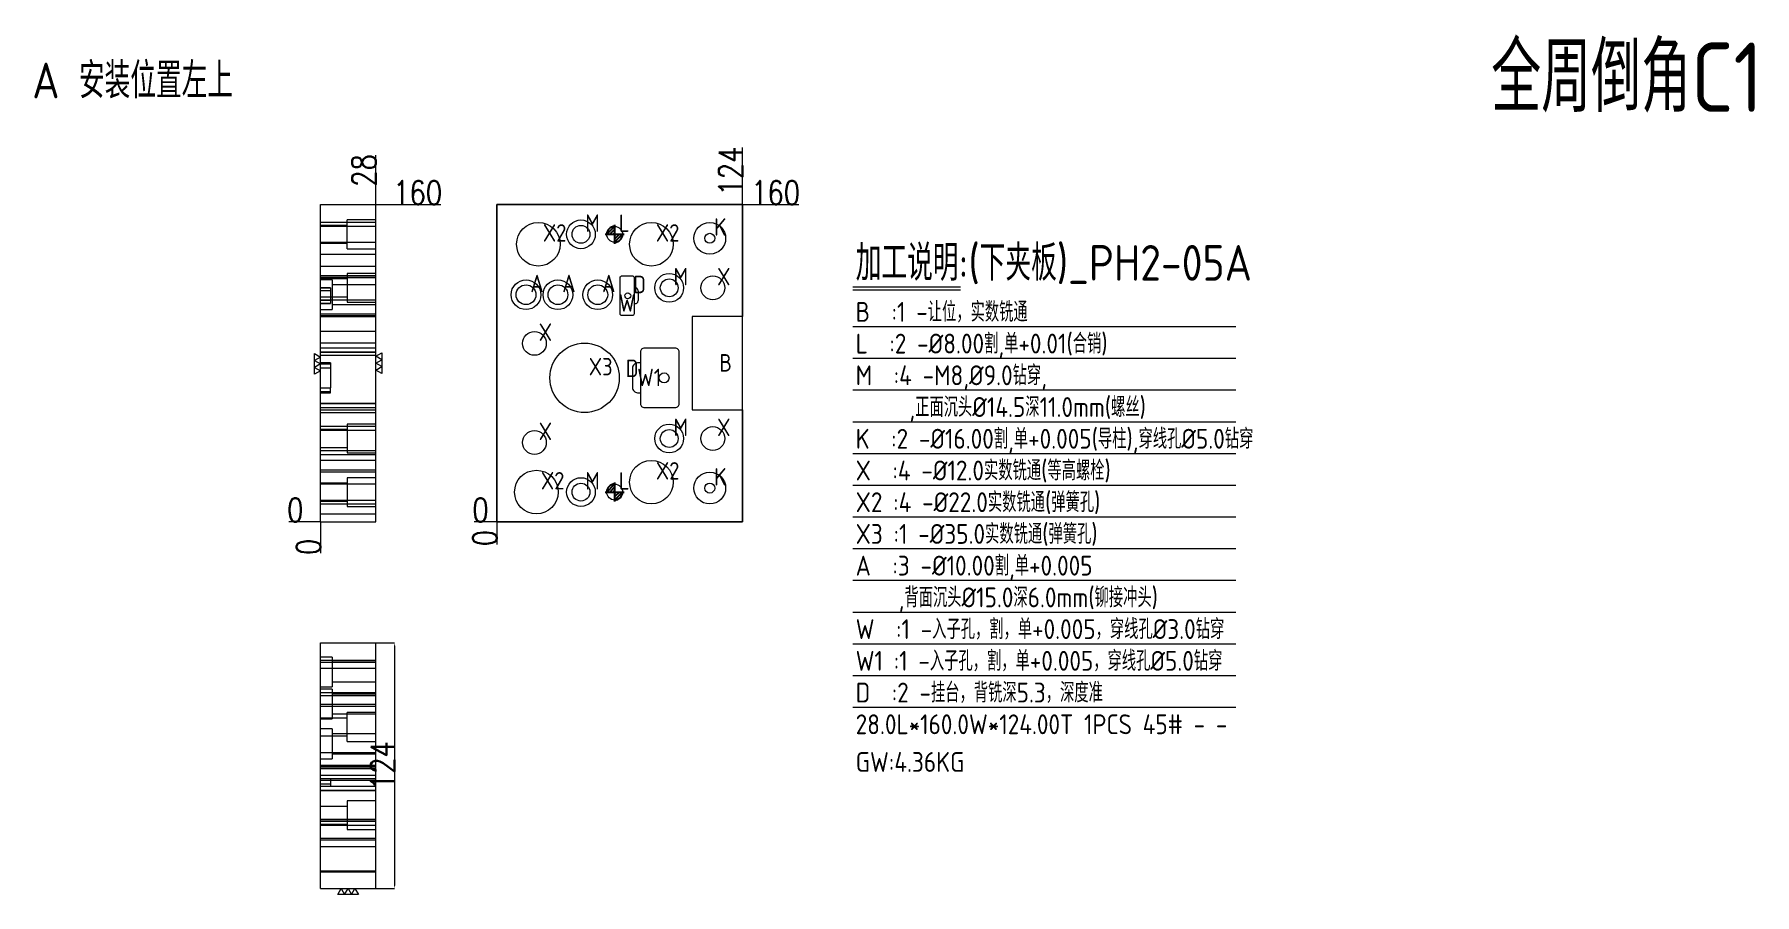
# Model space of a CAD drawing. Header units: millimetres. Extents: x 8291 to 9159, y 23781 to 24215.
import ezdxf

# ---------------------------------------------------------------- set-up
doc = ezdxf.new("R2010")
doc.units = ezdxf.units.MM
doc.linetypes.add('DASHED', pattern=[0])
doc.layers.add('DIE', color=20, linetype='Continuous', lineweight=20)
doc.layers.add('DIM', color=4, linetype='Continuous', lineweight=20)
doc.layers.add('PH2', color=7, linetype='Continuous')
doc.layers.add('PH2_W', color=1, linetype='Continuous')
doc.styles.add('gbenor', font='gbenor.shx', dxfattribs={"bigfont": 'gbcbig.shx'})
doc.styles.add('TXT', font='txt.shx', dxfattribs={"width": 0.8, "bigfont": 'ctxt.shx'})
doc.dimstyles.new('零件', dxfattribs={"dimscale": 1.5, "dimtxt": 8, "dimasz": 1, "dimexe": 0, "dimexo": 0, "dimgap": 0, "dimtad": 1, "dimtxsty": 'TXT', "dimcen": 0, "dimclrd": 252, "dimclre": 252, "dimclrt": 4, "dimazin": 3, "dimtp": 0.001, "dimtm": 0.001, "dimtfac": 1, "dimtmove": 0, "dimatfit": 3, "dimlwd": 5, "dimlwe": 5})

# ---------------------------------------------------------------- blocks, each defined once
blk = doc.blocks.new('*D1109')
at = {"layer": 'Defpoints', "color": 0}
for p in [(8463.41, 24129.21), (8472.86, 24129.21), (8435.41, 23969.21)]:
    blk.add_point(p, dxfattribs=at)
at = {"layer": 'DIM', "color": 252, "lineweight": 5}
blk.add_line((8463.41, 24129.21), (8496.17, 24129.21), dxfattribs=at)
at = {"layer": 'DIM', "color": 4, "lineweight": 5, "insert": (8484.51, 24135.21), "char_height": 12, "attachment_point": 5, "style": 'TXT'}
blk.add_mtext('160', dxfattribs=at)
blk = doc.blocks.new('*D1110')
at = {"layer": 'Defpoints', "color": 0}
for p in [(8425.96, 23969.21), (8435.41, 23969.21), (8435.41, 23969.21)]:
    blk.add_point(p, dxfattribs=at)
at = {"layer": 'DIM', "color": 252, "lineweight": 5}
blk.add_line((8435.41, 23969.21), (8419.56, 23969.21), dxfattribs=at)
at = {"layer": 'DIM', "color": 4, "lineweight": 5, "insert": (8422.76, 23975.21), "char_height": 12, "attachment_point": 5, "style": 'TXT'}
blk.add_mtext('0', dxfattribs=at)
blk = doc.blocks.new('*D1111')
at = {"layer": 'Defpoints', "color": 0}
for p in [(8435.41, 23969.21), (8435.41, 23969.21), (8435.41, 23959.76)]:
    blk.add_point(p, dxfattribs=at)
at = {"layer": 'DIM', "color": 252, "lineweight": 5}
blk.add_line((8435.41, 23969.21), (8435.41, 23953.36), dxfattribs=at)
at = {"layer": 'DIM', "color": 4, "lineweight": 5, "insert": (8429.41, 23956.56), "char_height": 12, "attachment_point": 5, "rotation": 90, "style": 'TXT'}
blk.add_mtext('0', dxfattribs=at)
blk = doc.blocks.new('*D1112')
at = {"layer": 'Defpoints', "color": 0}
for p in [(8463.41, 24138.66), (8463.41, 24129.21), (8435.41, 23969.21)]:
    blk.add_point(p, dxfattribs=at)
at = {"layer": 'DIM', "color": 252, "lineweight": 5}
blk.add_line((8463.41, 24129.21), (8463.41, 24154.2), dxfattribs=at)
at = {"layer": 'DIM', "color": 4, "lineweight": 5, "insert": (8457.41, 24146.43), "char_height": 12, "attachment_point": 5, "rotation": 90, "style": 'TXT'}
blk.add_mtext('28', dxfattribs=at)
blk = doc.blocks.new('*D1113')
at = {"layer": 'Defpoints', "color": 0}
for p in [(8463.41, 23908.21), (8463.41, 23784.21), (8472.86, 23784.21)]:
    blk.add_point(p, dxfattribs=at)
at = {"layer": 'DIM', "color": 252, "lineweight": 5}
for p, q in [((8463.41, 23908.21), (8472.86, 23908.21)), ((8472.86, 23906.71), (8472.86, 23785.71)), ((8463.41, 23784.21), (8472.86, 23784.21))]:
    blk.add_line(p, q, dxfattribs=at)
at = {"layer": 'DIM', "color": 252}
for points in [[(8473.11, 23906.71), (8472.61, 23906.71), (8472.86, 23908.21)], [(8472.61, 23785.71), (8473.11, 23785.71), (8472.86, 23784.21)]]:
    blk.add_solid(points, dxfattribs=at)
at = {"layer": 'DIM', "color": 4, "lineweight": 5, "insert": (8466.86, 23846.21), "char_height": 12, "attachment_point": 5, "rotation": 90, "style": 'TXT'}
blk.add_mtext('124', dxfattribs=at)
blk = doc.blocks.new('*D1114')
at = {"layer": 'Defpoints', "color": 0}
for p in [(8648.41, 24129.21), (8653.41, 24129.21), (8524.41, 23969.21)]:
    blk.add_point(p, dxfattribs=at)
at = {"layer": 'DIM', "color": 252, "lineweight": 5}
blk.add_line((8648.41, 24129.21), (8676.72, 24129.21), dxfattribs=at)
at = {"layer": 'DIM', "color": 4, "lineweight": 5, "insert": (8665.06, 24135.21), "char_height": 12, "attachment_point": 5, "style": 'TXT'}
blk.add_mtext('160', dxfattribs=at)
blk = doc.blocks.new('*D1115')
at = {"layer": 'Defpoints', "color": 0}
for p in [(8519.41, 23969.21), (8524.41, 23969.21), (8524.41, 23969.21)]:
    blk.add_point(p, dxfattribs=at)
at = {"layer": 'DIM', "color": 252, "lineweight": 5}
blk.add_line((8524.41, 23969.21), (8513.01, 23969.21), dxfattribs=at)
at = {"layer": 'DIM', "color": 4, "lineweight": 5, "insert": (8516.21, 23975.21), "char_height": 12, "attachment_point": 5, "style": 'TXT'}
blk.add_mtext('0', dxfattribs=at)
blk = doc.blocks.new('*D1116')
at = {"layer": 'Defpoints', "color": 0}
for p in [(8524.41, 23969.21), (8524.41, 23969.21), (8524.41, 23964.21)]:
    blk.add_point(p, dxfattribs=at)
at = {"layer": 'DIM', "color": 252, "lineweight": 5}
blk.add_line((8524.41, 23969.21), (8524.41, 23957.81), dxfattribs=at)
at = {"layer": 'DIM', "color": 4, "lineweight": 5, "insert": (8518.41, 23961.01), "char_height": 12, "attachment_point": 5, "rotation": 90, "style": 'TXT'}
blk.add_mtext('0', dxfattribs=at)
blk = doc.blocks.new('*D1117')
at = {"layer": 'Defpoints', "color": 0}
for p in [(8648.41, 24134.21), (8648.41, 24129.21), (8524.41, 23969.21)]:
    blk.add_point(p, dxfattribs=at)
at = {"layer": 'DIM', "color": 252, "lineweight": 5}
blk.add_line((8648.41, 24129.21), (8648.41, 24157.98), dxfattribs=at)
at = {"layer": 'DIM', "color": 4, "lineweight": 5, "insert": (8642.41, 24146.09), "char_height": 12, "attachment_point": 5, "rotation": 90, "style": 'TXT'}
blk.add_mtext('124', dxfattribs=at)
blk = doc.blocks.new('pg_hx_L0')
at = {"color": 230}
for p, q in [((-0.6, 0), (0.6, 0)), ((-0.5, 0), (0, 0.5)), ((-0.3, 0), (0, 0.3)), ((-0.1, 0), (0, 0.1)), ((0, 0.6), (0, -0.6)), ((0.1, 0), (0, -0.1)), ((0.5, 0), (0, -0.5)), ((0.3, 0), (0, -0.3))]:
    blk.add_line(p, q, dxfattribs=at)
for start, end in [(90, 180), (270, 0)]:
    blk.add_arc((0, 0), 0.5, start, end, dxfattribs=at)
blk = doc.blocks.new('pg_hx_LLL0')
blk.add_blockref('pg_hx_L0', (0, 0))

msp = doc.modelspace()

# ---------------------------------------------------------------- linework, layer by layer
at = {"layer": 'DIE', "color": 1, "linetype": 'Continuous', "lineweight": 5}
for points in [[(8432.407, 24054.027), (8435.407, 24052.295), (8432.407, 24050.562), (8435.407, 24048.83), (8432.407, 24047.098), (8435.407, 24045.366), (8432.407, 24043.634), (8432.407, 24054.027)], [(8466.407, 24044.01), (8463.407, 24045.742), (8466.407, 24047.474), (8463.407, 24049.206), (8466.407, 24050.938), (8463.407, 24052.67), (8466.407, 24054.402), (8466.407, 24044.01)], [(8444.211, 23781.206), (8445.943, 23784.206), (8447.675, 23781.206), (8449.407, 23784.206), (8451.139, 23781.206), (8452.871, 23784.206), (8454.603, 23781.206), (8444.211, 23781.206)]]:
    msp.add_lwpolyline(points, close=True, dxfattribs=at)
at = {"layer": 'DIM', "color": 8, "linetype": 'Continuous', "lineweight": 5}
for p, q in [((8703.957, 24087.706), (8758.389, 24087.706)), ((8703.957, 24086.206), (8758.389, 24086.206)), ((8703.957, 24067.706), (8897.301, 24067.706)), ((8703.957, 24051.706), (8897.301, 24051.706)), ((8703.957, 24035.706), (8897.301, 24035.706)), ((8703.957, 24019.706), (8897.301, 24019.706)), ((8703.957, 24003.706), (8897.301, 24003.706)), ((8703.957, 23987.706), (8897.301, 23987.706)), ((8703.957, 23971.706), (8897.301, 23971.706)), ((8703.957, 23955.706), (8897.301, 23955.706)), ((8703.957, 23939.706), (8897.301, 23939.706)), ((8703.957, 23923.706), (8897.301, 23923.706)), ((8703.957, 23907.706), (8897.301, 23907.706)), ((8703.957, 23891.706), (8897.301, 23891.706)), ((8703.957, 23875.706), (8897.301, 23875.706))]:
    msp.add_line(p, q, dxfattribs=at)
at = {"layer": 'DIM', "color": 252, "linetype": 'DASHED', "lineweight": 5}
msp.add_lwpolyline([(8524.407, 24129.206), (8524.407, 23969.206), (8648.407, 23969.206), (8648.407, 24129.206)], close=True, dxfattribs=at)
at = {"layer": 'PH2', "color": 2, "linetype": 'Continuous', "lineweight": 5}
for p, q in [((8435.407, 23969.206), (8435.407, 24129.206)), ((8463.407, 23969.206), (8463.407, 24129.206)), ((8524.407, 24129.206), (8648.407, 24129.206)), ((8524.407, 23969.206), (8524.407, 24129.206)), ((8648.407, 24129.206), (8648.407, 24072.706)), ((8622.907, 24072.706), (8622.907, 24025.706)), ((8648.407, 24072.706), (8622.907, 24072.706)), ((8622.907, 24025.706), (8648.407, 24025.706)), ((8648.407, 24025.706), (8648.407, 23969.206)), ((8648.407, 23969.206), (8524.407, 23969.206)), ((8435.407, 23784.206), (8435.407, 23908.206)), ((8463.407, 23784.206), (8463.407, 23908.206)), ((8435.407, 23784.206), (8463.407, 23784.206))]:
    msp.add_line(p, q, dxfattribs=at)
at = {"layer": 'PH2', "color": 135, "linetype": 'Continuous', "lineweight": 5}
for p, q in [((8435.407, 24129.206), (8463.407, 24129.206)), ((8435.407, 23969.206), (8463.407, 23969.206)), ((8435.407, 23908.206), (8463.407, 23908.206))]:
    msp.add_line(p, q, dxfattribs=at)
at = {"layer": 'PH2', "color": 31, "linetype": 'DASHED', "lineweight": 5, "ltscale": 0.422819}
for p, q in [((8463.407, 24120.207), (8435.407, 24120.207)), ((8448.907, 24118.709), (8435.407, 24118.709)), ((8463.407, 24121.456), (8448.907, 24121.456)), ((8448.907, 24106.956), (8448.907, 24121.456)), ((8435.407, 24109.702), (8448.907, 24109.702)), ((8448.907, 24106.956), (8463.407, 24106.956)), ((8435.407, 24098.204), (8463.407, 24098.204)), ((8463.407, 24093.207), (8435.407, 24093.207)), ((8448.907, 24091.706), (8435.407, 24091.706)), ((8441.407, 24091.23), (8435.407, 24091.23)), ((8441.407, 24091.23), (8441.407, 24083.73)), ((8463.407, 24094.456), (8448.907, 24094.456)), ((8448.907, 24094.456), (8448.907, 24087.206)), ((8435.407, 24082.706), (8448.907, 24082.706)), ((8435.407, 24081.204), (8463.407, 24081.204)), ((8441.407, 24083.73), (8441.407, 24076.23)), ((8448.907, 24087.206), (8448.907, 24079.956)), ((8435.407, 24076.23), (8441.407, 24076.23)), ((8435.407, 24072.706), (8463.407, 24072.706)), ((8448.907, 24079.956), (8463.407, 24079.956)), ((8463.407, 24059.332), (8435.407, 24059.332)), ((8435.407, 24025.706), (8463.407, 24025.706)), ((8435.407, 24024.329), (8463.407, 24024.329)), ((8463.407, 24017.207), (8435.407, 24017.207)), ((8448.907, 24015.706), (8435.407, 24015.706)), ((8463.407, 24018.456), (8448.907, 24018.456)), ((8448.907, 24018.456), (8448.907, 24011.206)), ((8448.907, 24011.206), (8448.907, 24003.956)), ((8435.407, 24006.706), (8448.907, 24006.706)), ((8435.407, 24005.204), (8463.407, 24005.204)), ((8448.907, 24003.956), (8463.407, 24003.956)), ((8463.407, 24000.207), (8435.407, 24000.207)), ((8463.407, 23995.207), (8435.407, 23995.207)), ((8448.907, 23988.709), (8435.407, 23988.709)), ((8463.407, 23991.456), (8448.907, 23991.456)), ((8448.907, 23991.456), (8448.907, 23976.956)), ((8435.407, 23979.702), (8448.907, 23979.702)), ((8435.407, 23978.204), (8463.407, 23978.204)), ((8448.907, 23976.956), (8463.407, 23976.956)), ((8435.407, 23973.204), (8463.407, 23973.204)), ((8441.407, 23900.956), (8435.407, 23900.956)), ((8463.407, 23899.207), (8435.407, 23899.207)), ((8441.407, 23900.956), (8441.407, 23885.956)), ((8463.407, 23898.207), (8435.407, 23898.207)), ((8435.407, 23885.956), (8441.407, 23885.956)), ((8441.407, 23884.856), (8435.407, 23884.856)), ((8463.407, 23881.407), (8435.407, 23881.407)), ((8441.407, 23884.856), (8441.407, 23869.856)), ((8435.407, 23877.204), (8463.407, 23877.204)), ((8435.407, 23876.204), (8463.407, 23876.204)), ((8463.407, 23872.986), (8448.907, 23872.986)), ((8448.907, 23858.486), (8448.907, 23872.986)), ((8448.907, 23870.239), (8435.407, 23870.239)), ((8435.407, 23869.856), (8441.407, 23869.856)), ((8441.407, 23864.756), (8435.407, 23864.756)), ((8441.407, 23864.756), (8441.407, 23849.756)), ((8435.407, 23861.232), (8448.907, 23861.232)), ((8448.907, 23858.486), (8463.407, 23858.486)), ((8435.407, 23849.756), (8441.407, 23849.756)), ((8435.407, 23846.404), (8463.407, 23846.404)), ((8463.407, 23841.207), (8435.407, 23841.207)), ((8448.907, 23825.706), (8435.407, 23825.706)), ((8463.407, 23828.456), (8448.907, 23828.456)), ((8448.907, 23828.456), (8448.907, 23813.956)), ((8435.407, 23819.204), (8463.407, 23819.204)), ((8435.407, 23816.706), (8448.907, 23816.706)), ((8448.907, 23813.956), (8463.407, 23813.956)), ((8435.407, 23809.706), (8463.407, 23809.706)), ((8463.407, 23805.207), (8435.407, 23805.207)), ((8435.407, 23793.204), (8463.407, 23793.204))]:
    msp.add_line(p, q, dxfattribs=at)
at = {"layer": 'PH2', "color": 155, "linetype": 'DASHED', "lineweight": 5, "ltscale": 0.422819}
for p, q in [((8435.407, 24092.449), (8463.407, 24092.449)), ((8435.407, 24092.449), (8463.407, 24092.449)), ((8440.607, 24085.749), (8435.407, 24085.749)), ((8440.607, 24080.749), (8435.407, 24080.749)), ((8435.407, 24074.049), (8463.407, 24074.049)), ((8435.407, 24074.049), (8463.407, 24074.049)), ((8463.407, 24054.83), (8435.407, 24054.83)), ((8435.407, 24054.83), (8463.407, 24054.83)), ((8435.407, 24046.83), (8440.607, 24046.83)), ((8435.407, 24036.83), (8440.607, 24036.83)), ((8435.407, 24028.83), (8463.407, 24028.83)), ((8463.407, 24028.83), (8435.407, 24028.83)), ((8435.407, 23845.136), (8463.407, 23845.136)), ((8435.407, 23845.136), (8463.407, 23845.136)), ((8435.407, 23839.736), (8463.407, 23839.736)), ((8435.407, 23839.736), (8463.407, 23839.736)), ((8463.407, 23833.706), (8435.407, 23833.706)), ((8435.407, 23833.706), (8463.407, 23833.706)), ((8435.407, 23818.206), (8463.407, 23818.206)), ((8463.407, 23818.206), (8435.407, 23818.206))]:
    msp.add_line(p, q, dxfattribs=at)
at = {"layer": 'PH2', "color": 2, "linetype": 'DASHED', "lineweight": 5, "ltscale": 0.422819}
for p, q in [((8440.607, 24087.249), (8435.407, 24087.249)), ((8440.607, 24087.164), (8440.607, 24087.249)), ((8595.677, 24085.749), (8595.677, 24080.749)), ((8435.407, 24079.249), (8440.607, 24079.249)), ((8440.607, 24079.249), (8440.607, 24079.335)), ((8440.607, 24049.33), (8435.407, 24049.33)), ((8440.607, 24049.33), (8440.607, 24046.83)), ((8440.607, 24046.83), (8440.607, 24036.83)), ((8435.407, 24034.33), (8440.607, 24034.33)), ((8440.607, 24034.33), (8440.607, 24036.83)), ((8435.407, 23839.706), (8440.607, 23839.706)), ((8440.607, 23839.706), (8440.607, 23835.706)), ((8440.607, 23836.936), (8435.407, 23836.936))]:
    msp.add_line(p, q, dxfattribs=at)
at = {"layer": 'PH2', "color": 254, "linetype": 'DASHED', "lineweight": 5, "ltscale": 0.422819}
for p, q in [((8463.407, 24065.207), (8435.407, 24065.207)), ((8435.407, 24053.204), (8463.407, 24053.204)), ((8463.407, 24015.207), (8435.407, 24015.207)), ((8435.407, 24003.204), (8463.407, 24003.204)), ((8463.407, 23895.207), (8435.407, 23895.207)), ((8435.407, 23883.204), (8463.407, 23883.204))]:
    msp.add_line(p, q, dxfattribs=at)
at = {"layer": 'PH2', "color": 1, "linetype": 'Continuous', "lineweight": 5}
for points in [[(8593.677, 24074.049, -0.4142136), (8592.877, 24073.249), (8587.477, 24073.249, -0.4142136), (8586.677, 24074.049), (8586.677, 24092.449, -0.4142136), (8587.477, 24093.249), (8592.877, 24093.249, -0.4142136), (8593.677, 24092.449)], [(8614.407, 24026.83, 0.4142136), (8616.407, 24028.83), (8616.407, 24054.83, 0.4142136), (8614.407, 24056.83), (8598.907, 24056.83, 0.4142136), (8596.907, 24054.83), (8596.907, 24028.83, 0.4142136), (8598.907, 24026.83)]]:
    msp.add_lwpolyline(points, format="xyb", close=True, dxfattribs=at)
at = {"layer": 'PH2', "color": 2, "linetype": 'DASHED', "lineweight": 5, "ltscale": 0.422819}
msp.add_lwpolyline([(8596.907, 24049.33), (8595.407, 24049.33, 0.4142136), (8592.907, 24046.83), (8592.907, 24036.83, 0.4142136), (8595.407, 24034.33), (8596.907, 24034.33)], format="xyb", dxfattribs=at)
at = {"layer": 'PH2', "color": 2, "linetype": 'Continuous', "lineweight": 5}
for centre, radius in [((8545.407, 24109.206), 11.002), ((8566.877, 24114.206), 7.25), ((8602.407, 24109.206), 11.002), ((8611.407, 24087.206), 7.25), ((8633.407, 24087.206), 6.002), ((8543.407, 24059.206), 6.002), ((8568.707, 24041.83), 17.502), ((8543.407, 24009.206), 6.002), ((8611.407, 24011.206), 7.25), ((8633.407, 24011.206), 6.002), ((8544.407, 23984.206), 11.002), ((8602.407, 23989.206), 11.002), ((8566.877, 23984.206), 7.25)]:
    msp.add_circle(centre, radius, dxfattribs=at)
at = {"layer": 'PH2', "color": 42, "linetype": 'Continuous', "lineweight": 5}
for centre, radius in [((8566.877, 24114.206), 4.503), ((8631.877, 24112.205), 2.5), ((8611.407, 24087.206), 4.5), ((8590.507, 24083.206), 1.5), ((8608.807, 24041.806), 2.5), ((8611.407, 24011.206), 4.5), ((8566.877, 23984.206), 4.503), ((8631.877, 23986.205), 2.5)]:
    msp.add_circle(centre, radius, dxfattribs=at)
at = {"layer": 'PH2', "color": 1, "linetype": 'Continuous', "lineweight": 5}
for centre, radius in [((8583.877, 24114.206), 4), ((8631.877, 24112.206), 8), ((8539.157, 24083.73), 5), ((8555.257, 24083.73), 5), ((8575.357, 24083.73), 5), ((8631.877, 23986.206), 8), ((8583.877, 23984.206), 4)]:
    msp.add_circle(centre, radius, dxfattribs=at)
at = {"layer": 'PH2', "color": 30, "linetype": 'DASHED', "lineweight": 5, "ltscale": 0.422819}
for centre in [(8539.157, 24083.73), (8555.257, 24083.73), (8575.357, 24083.73)]:
    msp.add_circle(centre, 7.5, dxfattribs=at)
at = {"layer": 'PH2', "color": 2, "linetype": 'DASHED', "lineweight": 5, "ltscale": 0.422819}
for centre, start, end in [((8594.177, 24085.749), 0, 109.471221), ((8594.177, 24080.749), 250.528779, 0)]:
    msp.add_arc(centre, 1.5, start, end, dxfattribs=at)
at = {"layer": 'PH2_W', "color": 1, "linetype": 'DASHED', "lineweight": 5, "ltscale": 0.422819}
for p, q in [((8463.407, 24120.206), (8435.407, 24120.206)), ((8463.407, 24118.206), (8435.407, 24118.206)), ((8435.407, 24110.206), (8463.407, 24110.206)), ((8435.407, 24104.205), (8463.407, 24104.205)), ((8435.407, 24093.249), (8463.407, 24093.249)), ((8435.407, 24087.164), (8440.607, 24087.164)), ((8440.607, 24087.164), (8440.607, 24079.335)), ((8463.407, 24088.73), (8441.407, 24088.73)), ((8440.607, 24079.335), (8435.407, 24079.335)), ((8435.407, 24073.249), (8463.407, 24073.249)), ((8441.407, 24078.73), (8463.407, 24078.73)), ((8463.407, 24056.83), (8435.407, 24056.83)), ((8435.407, 24048.83), (8440.607, 24048.83)), ((8440.607, 24034.83), (8435.407, 24034.83)), ((8435.407, 24026.83), (8463.407, 24026.83)), ((8463.407, 23994.206), (8435.407, 23994.206)), ((8463.407, 23988.206), (8435.407, 23988.206)), ((8435.407, 23980.206), (8463.407, 23980.206)), ((8435.407, 23978.205), (8463.407, 23978.205)), ((8463.407, 23898.456), (8441.407, 23898.456)), ((8441.407, 23888.456), (8463.407, 23888.456)), ((8463.407, 23882.356), (8441.407, 23882.356)), ((8441.407, 23872.356), (8463.407, 23872.356)), ((8463.407, 23862.256), (8441.407, 23862.256)), ((8463.407, 23852.736), (8435.407, 23852.736)), ((8441.407, 23852.256), (8463.407, 23852.256)), ((8435.407, 23845.936), (8463.407, 23845.936)), ((8435.407, 23844.736), (8463.407, 23844.736)), ((8435.407, 23838.936), (8463.407, 23838.936)), ((8463.407, 23835.706), (8435.407, 23835.706)), ((8435.407, 23816.206), (8463.407, 23816.206)), ((8463.407, 23808.736), (8435.407, 23808.736)), ((8435.407, 23792.735), (8463.407, 23792.735))]:
    msp.add_line(p, q, dxfattribs=at)

# ---------------------------------------------------------------- block references
at = {"layer": 'PH2', "lineweight": 5, "ltscale": 0.422819, "xscale": 8, "yscale": 8, "zscale": 8}
for p in [(8583.877, 24114.206), (8583.877, 23984.206)]:
    msp.add_blockref('pg_hx_LLL0', p, dxfattribs=at)

# ---------------------------------------------------------------- texts
at = {"layer": 'DIM', "color": 6, "lineweight": 5, "style": 'gbenor'}
msp.add_text('全周倒角C1', height=35, dxfattribs=at).set_placement((9026.061, 24175.926))
at = {"layer": 'DIM', "color": 21, "lineweight": 5, "style": 'gbenor'}
msp.add_text('A 安装位置左上', height=18, dxfattribs=at).set_placement((8290.068, 24182.783))
at = {"layer": 'DIM', "color": 4, "lineweight": 5, "style": 'gbenor'}
for s, height, p in [('M', 8.8, (8569.047, 24115.483)), ('L', 8.8, (8585.982, 24115.45)), ('X2', 8.8, (8547.652, 24110.52)), ('X2', 8.8, (8604.652, 24110.52)), ('K', 8.8, (8634.062, 24113.49)), ('加工说明:(下夹板)_PH2-05A', 18, (8705.497, 24090.812)), ('A', 8.8, (8541.332, 24085.01)), ('A', 8.8, (8557.432, 24085.01)), ('A', 8.8, (8577.532, 24085.01)), ('D', 8.8, (8593.175, 24084.498)), ('M', 8.8, (8613.577, 24088.483)), ('X', 8.8, (8635.552, 24088.47)), ('W', 8.8, (8585.995, 24075.209)), ('B  :1 -让位，实数铣通', 10, (8705.457, 24070.098)), ('X', 8.8, (8545.552, 24060.47)), ('X3', 8.8, (8570.813, 24043.076)), ('D', 8.8, (8589.444, 24042.208)), ('W1', 8.8, (8595.266, 24037.635)), ('B', 8.8, (8636.662, 24044.986)), ('M  :4 -M8,%%c9.0钻穿,', 10, (8705.457, 24038.098)), ('     ,正面沉头%%C14.5深11.0mm(螺丝)', 10, (8705.457, 24022.098)), ('M', 8.8, (8613.577, 24012.483)), ('X', 8.8, (8635.552, 24012.47)), ('X', 8.8, (8545.552, 24010.47)), ('X2', 8.8, (8546.652, 23985.52)), ('M', 8.8, (8569.047, 23985.483)), ('L', 8.8, (8585.982, 23985.45)), ('X2', 8.8, (8604.652, 23990.52)), ('K', 8.8, (8634.062, 23987.49)), ('X  :4 -%%C12.0实数铣通(等高螺栓)', 10, (8705.457, 23990.098)), ('X2 :4 -%%C22.0实数铣通(弹簧孔)', 10, (8705.457, 23974.098)), ('X3 :1 -%%C35.0实数铣通(弹簧孔)', 10, (8705.457, 23958.098)), ('    ,背面沉头%%c15.0深6.0mm(铆接冲头)', 10, (8705.457, 23926.098)), ('28.0L*160.0W*124.00T 1PCS 45# - -', 10, (8705.457, 23862.098)), ('GW:4.36KG', 10, (8705.457, 23843.098))]:
    msp.add_text(s, height=height, dxfattribs=at).set_placement(p)
at = {"layer": 'DIM', "color": 1, "lineweight": 5, "style": 'gbenor'}
for s, p in [('L  :2 -%%c8.00割,单+0.01(合销)', (8705.457, 24054.098)), ('K  :2 -%%C16.00割,单+0.005(导柱),穿线孔%%C5.0钻穿', (8705.457, 24006.098)), ('A  :3 -%%c10.00割,单+0.005', (8705.457, 23942.098)), ('W  :1 -入子孔，割，单+0.005，穿线孔%%c3.0钻穿', (8705.457, 23910.098)), ('W1 :1 -入子孔，割，单+0.005，穿线孔%%c5.0钻穿', (8705.457, 23894.098))]:
    msp.add_text(s, height=10, dxfattribs=at).set_placement(p)
at = {"layer": 'DIM', "color": 2, "lineweight": 5, "style": 'gbenor'}
msp.add_text('D  :2 -挂台，背铣深5.3，深度准', height=10, dxfattribs=at).set_placement((8705.457, 23878.098))

# ---------------------------------------------------------------- dimensions: what is measured, and where the dimension line sits
at = {"layer": 'DIM', "lineweight": 5}
for feature_location, offset, dtype, origin, picture, middle in [((8648.407, 24129.206), (0, 5), 1, (8524.407, 23969.206), '*D1117', (8642.407, 24146.091)), ((8463.407, 24129.206), (0, 9.45), 1, (8435.407, 23969.206), '*D1112', (8457.407, 24146.427)), ((8463.407, 24129.206), (9.45, 0), 0, (8435.407, 23969.206), '*D1109', (8484.514, 24135.206)), ((8648.407, 24129.206), (5, 0), 0, (8524.407, 23969.206), '*D1114', (8665.064, 24135.206)), ((8435.406844638, 23969.205676544), (-9.45, 0), 0, (8435.406844638, 23969.205676544), '*D1110', (8422.756844638, 23975.205676544)), ((8524.406844638, 23969.205676544), (-5, 0), 0, (8524.406844638, 23969.205676544), '*D1115', (8516.206844638, 23975.205676544)), ((8435.406844638, 23969.205676544), (0, -9.45), 1, (8435.406844638, 23969.205676544), '*D1111', (8429.406844638, 23956.555676544)), ((8524.406844638, 23969.205676544), (0, -5), 1, (8524.406844638, 23969.205676544), '*D1116', (8518.406844638, 23961.005676544))]:
    dim = msp.add_ordinate_dim(feature_location=feature_location, offset=offset, dtype=dtype, origin=origin, dimstyle='零件', dxfattribs=at)
    dim.commit()
    dim.dimension.update_dxf_attribs({"geometry": picture, "text_midpoint": middle})
dim = msp.add_linear_dim(base=(8472.857, 23784.206), p1=(8463.407, 23908.206), p2=(8463.407, 23784.206), angle=90, dimstyle='零件', dxfattribs=at)
dim.commit()
dim.dimension.update_dxf_attribs({"geometry": '*D1113', "text_midpoint": (8466.857, 23846.206)})

doc.saveas('drawing.dxf')
